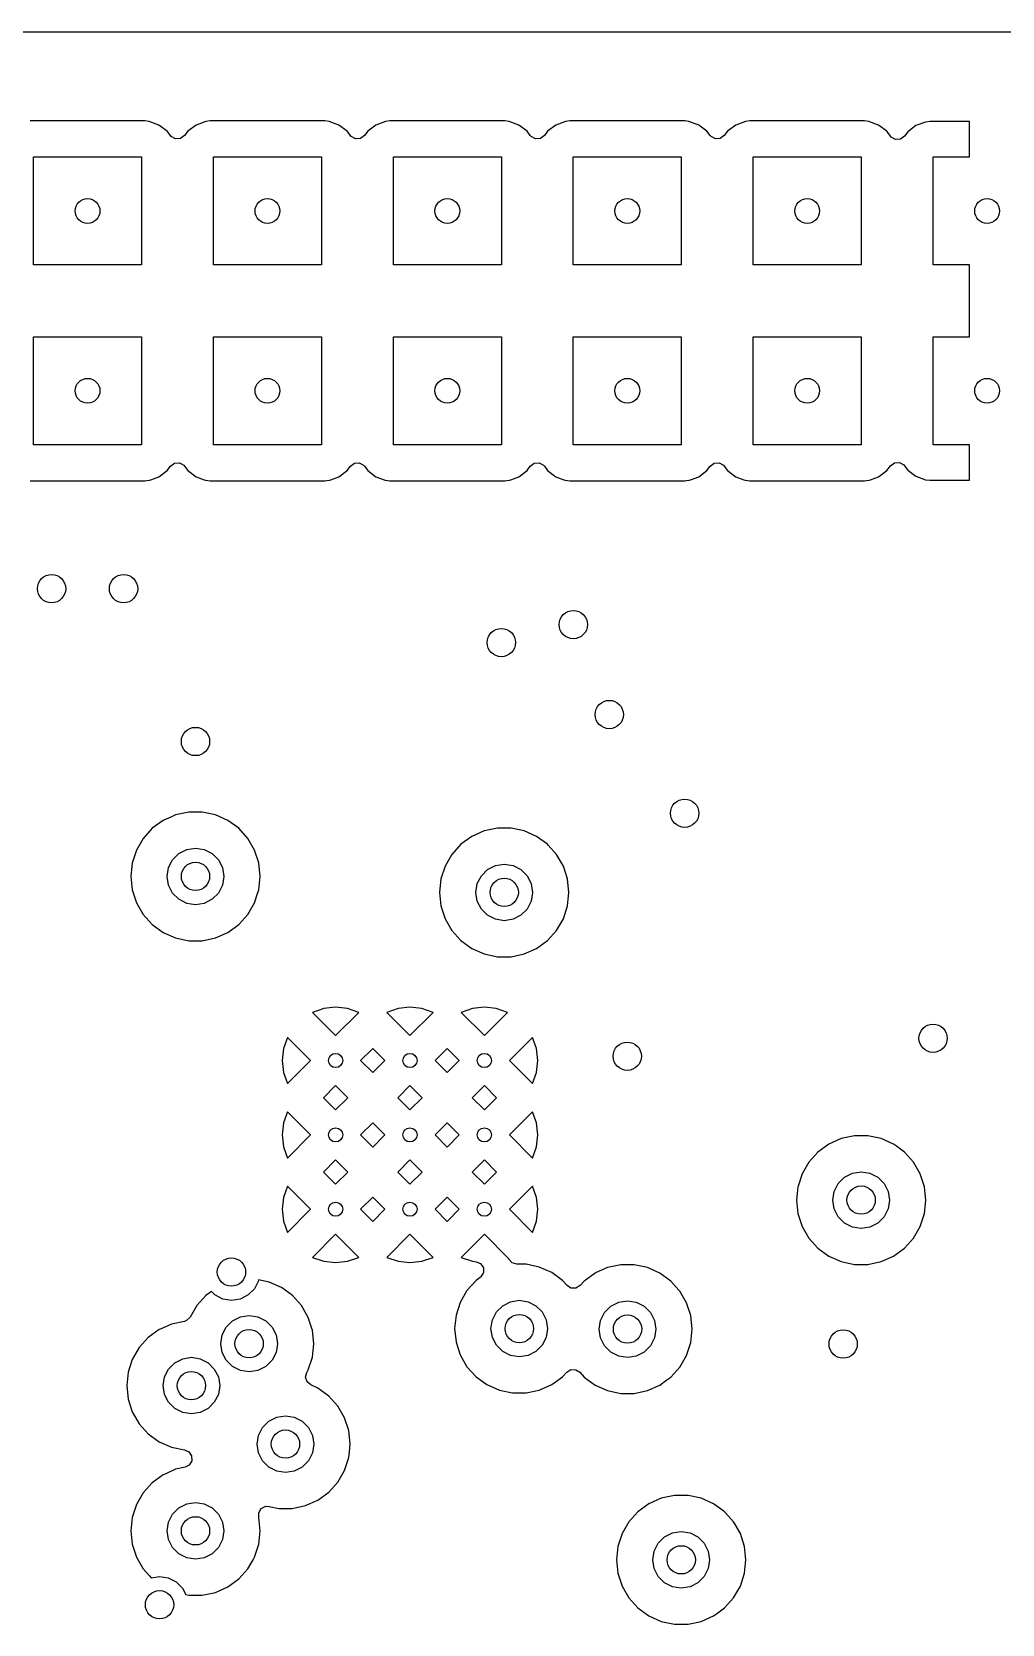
# Model space of a CAD drawing. Extents: x -2.18 to 1.8, y 0.44 to 2.81.
# Drawn here: x -1.171 to -0.632, y 1.929 to 2.815 of the extents above; entities that cross this region are included whole.
import ezdxf

# ---------------------------------------------------------------- set-up
doc = ezdxf.new("R2010")
doc.units = 0
doc.header["$MEASUREMENT"] = 0
doc.layers.add('BLACK', color=7, linetype='CONTINUOUS')

msp = doc.modelspace()

# ---------------------------------------------------------------- linework, layer by layer
at = {"layer": 'BLACK', "linetype": 'CONTINUOUS'}
for p, q in [((-2.1747, 2.81459), (0.99983, 2.81459)), ((-1.10809, 2.76502), (-1.17191, 2.76502)), ((-1.10808, 2.76502), (-1.10809, 2.76502)), ((-1.1057, 2.76476), (-1.10808, 2.76502)), ((-1.10031, 2.76275), (-1.1057, 2.76476)), ((-1.0957, 2.7593), (-1.10031, 2.76275)), ((-1.07969, 2.76275), (-1.0843, 2.7593)), ((-1.0743, 2.76476), (-1.07969, 2.76275)), ((-1.07192, 2.76502), (-1.0743, 2.76476)), ((-1.0743, 2.76476), (-1.0743, 2.76476)), ((-1.07191, 2.76502), (-1.07192, 2.76502)), ((-1.00809, 2.76502), (-1.07191, 2.76502)), ((-1.00808, 2.76502), (-1.00809, 2.76502)), ((-1.0057, 2.76476), (-1.00808, 2.76502)), ((-1.00031, 2.76275), (-1.0057, 2.76476)), ((-0.9957, 2.7593), (-1.00031, 2.76275)), ((-0.97969, 2.76275), (-0.9843, 2.7593)), ((-0.9743, 2.76476), (-0.97969, 2.76275)), ((-0.97192, 2.76502), (-0.9743, 2.76476)), ((-0.9743, 2.76476), (-0.9743, 2.76476)), ((-0.97191, 2.76502), (-0.97192, 2.76502)), ((-0.90809, 2.76502), (-0.97191, 2.76502)), ((-0.90808, 2.76502), (-0.90809, 2.76502)), ((-0.9057, 2.76476), (-0.90808, 2.76502)), ((-0.90031, 2.76275), (-0.9057, 2.76476)), ((-0.8957, 2.7593), (-0.90031, 2.76275)), ((-0.87969, 2.76275), (-0.8843, 2.7593)), ((-0.8743, 2.76476), (-0.87969, 2.76275)), ((-0.87192, 2.76502), (-0.8743, 2.76476)), ((-0.8743, 2.76476), (-0.8743, 2.76476)), ((-0.87191, 2.76502), (-0.87192, 2.76502)), ((-0.80809, 2.76502), (-0.87191, 2.76502)), ((-0.80808, 2.76502), (-0.80809, 2.76502)), ((-0.8057, 2.76476), (-0.80808, 2.76502)), ((-0.80031, 2.76275), (-0.8057, 2.76476)), ((-0.7957, 2.7593), (-0.80031, 2.76275)), ((-0.77969, 2.76275), (-0.7843, 2.7593)), ((-0.7743, 2.76476), (-0.77969, 2.76275)), ((-0.77192, 2.76502), (-0.7743, 2.76476)), ((-0.7743, 2.76476), (-0.7743, 2.76476)), ((-0.77191, 2.76502), (-0.77192, 2.76502)), ((-0.70809, 2.76502), (-0.77191, 2.76502)), ((-0.70808, 2.76502), (-0.70809, 2.76502)), ((-0.7057, 2.76476), (-0.70808, 2.76502)), ((-0.70031, 2.76275), (-0.7057, 2.76476)), ((-0.6957, 2.7593), (-0.70031, 2.76275)), ((-0.67953, 2.76245), (-0.68406, 2.75906)), ((-0.67423, 2.76443), (-0.67953, 2.76245)), ((-0.67953, 2.76245), (-0.67953, 2.76245)), ((-0.67188, 2.76469), (-0.67423, 2.76443)), ((-0.67423, 2.76443), (-0.67423, 2.76443)), ((-0.64984, 2.76469), (-0.67188, 2.76469)), ((-0.64984, 2.745), (-0.64984, 2.76469)), ((-1.09391, 2.75691), (-1.0957, 2.7593)), ((-1.0957, 2.7593), (-1.0957, 2.7593)), ((-1.0957, 2.7593), (-1.0957, 2.7593)), ((-1.09345, 2.75638), (-1.09391, 2.75691)), ((-1.09104, 2.75507), (-1.09345, 2.75638)), ((-1.08829, 2.75526), (-1.09104, 2.75507)), ((-1.08609, 2.75691), (-1.08829, 2.75526)), ((-1.0843, 2.7593), (-1.08609, 2.75691)), ((-0.99391, 2.75691), (-0.9957, 2.7593)), ((-0.9957, 2.7593), (-0.9957, 2.7593)), ((-0.9957, 2.7593), (-0.9957, 2.7593)), ((-0.99345, 2.75638), (-0.99391, 2.75691)), ((-0.99104, 2.75507), (-0.99345, 2.75638)), ((-0.98829, 2.75526), (-0.99104, 2.75507)), ((-0.98609, 2.75691), (-0.98829, 2.75526)), ((-0.9843, 2.7593), (-0.98609, 2.75691)), ((-0.89391, 2.75691), (-0.8957, 2.7593)), ((-0.8957, 2.7593), (-0.8957, 2.7593)), ((-0.8957, 2.7593), (-0.8957, 2.7593)), ((-0.89345, 2.75638), (-0.89391, 2.75691)), ((-0.89104, 2.75507), (-0.89345, 2.75638)), ((-0.88829, 2.75526), (-0.89104, 2.75507)), ((-0.88609, 2.75691), (-0.88829, 2.75526)), ((-0.8843, 2.7593), (-0.88609, 2.75691)), ((-0.79391, 2.75691), (-0.7957, 2.7593)), ((-0.7957, 2.7593), (-0.7957, 2.7593)), ((-0.7957, 2.7593), (-0.7957, 2.7593)), ((-0.79345, 2.75638), (-0.79391, 2.75691)), ((-0.79104, 2.75507), (-0.79345, 2.75638)), ((-0.78829, 2.75526), (-0.79104, 2.75507)), ((-0.78609, 2.75691), (-0.78829, 2.75526)), ((-0.7843, 2.7593), (-0.78609, 2.75691)), ((-0.6937, 2.75663), (-0.6957, 2.7593)), ((-0.69324, 2.7561), (-0.6937, 2.75663)), ((-0.69083, 2.75479), (-0.69324, 2.7561)), ((-0.68809, 2.75498), (-0.69083, 2.75479)), ((-0.68588, 2.75663), (-0.68809, 2.75498)), ((-0.68406, 2.75906), (-0.68588, 2.75663)), ((-1.17, 2.685), (-1.17, 2.745)), ((-1.17, 2.745), (-1.11, 2.745)), ((-1.11, 2.745), (-1.11, 2.685)), ((-1.07, 2.685), (-1.07, 2.745)), ((-1.07, 2.745), (-1.01, 2.745)), ((-1.01, 2.745), (-1.01, 2.685)), ((-0.97, 2.685), (-0.97, 2.745)), ((-0.97, 2.745), (-0.91, 2.745)), ((-0.91, 2.745), (-0.91, 2.685)), ((-0.87, 2.685), (-0.87, 2.745)), ((-0.87, 2.745), (-0.81, 2.745)), ((-0.81, 2.745), (-0.81, 2.685)), ((-0.77, 2.685), (-0.77, 2.745)), ((-0.77, 2.745), (-0.71, 2.745)), ((-0.71, 2.745), (-0.71, 2.685)), ((-0.67, 2.685), (-0.67, 2.745)), ((-0.67, 2.745), (-0.64984, 2.745)), ((-1.11, 2.685), (-1.17, 2.685)), ((-1.01, 2.685), (-1.07, 2.685)), ((-0.91, 2.685), (-0.97, 2.685)), ((-0.81, 2.685), (-0.87, 2.685)), ((-0.71, 2.685), (-0.77, 2.685)), ((-0.64984, 2.685), (-0.67, 2.685)), ((-0.64984, 2.645), (-0.64984, 2.685)), ((-1.17, 2.585), (-1.17, 2.645)), ((-1.17, 2.645), (-1.11, 2.645)), ((-1.11, 2.645), (-1.11, 2.585)), ((-1.07, 2.585), (-1.07, 2.645)), ((-1.07, 2.645), (-1.01, 2.645)), ((-1.01, 2.645), (-1.01, 2.585)), ((-0.97, 2.585), (-0.97, 2.645)), ((-0.97, 2.645), (-0.91, 2.645)), ((-0.91, 2.645), (-0.91, 2.585)), ((-0.87, 2.585), (-0.87, 2.645)), ((-0.87, 2.645), (-0.81, 2.645)), ((-0.81, 2.645), (-0.81, 2.585)), ((-0.77, 2.585), (-0.77, 2.645)), ((-0.77, 2.645), (-0.71, 2.645)), ((-0.71, 2.645), (-0.71, 2.585)), ((-0.67, 2.585), (-0.67, 2.645)), ((-0.67, 2.645), (-0.64984, 2.645)), ((-1.11, 2.585), (-1.17, 2.585)), ((-1.01, 2.585), (-1.07, 2.585)), ((-0.91, 2.585), (-0.97, 2.585)), ((-0.81, 2.585), (-0.87, 2.585)), ((-0.71, 2.585), (-0.77, 2.585)), ((-0.64984, 2.585), (-0.67, 2.585)), ((-0.64984, 2.56531), (-0.64984, 2.585)), ((-1.10031, 2.56725), (-1.0957, 2.5707)), ((-1.0957, 2.5707), (-1.09391, 2.57309)), ((-1.09391, 2.57309), (-1.09171, 2.57474)), ((-1.09171, 2.57474), (-1.08896, 2.57493)), ((-1.08896, 2.57493), (-1.08655, 2.57362)), ((-1.08655, 2.57362), (-1.08609, 2.57309)), ((-1.08609, 2.57309), (-1.0843, 2.5707)), ((-1.0843, 2.5707), (-1.07969, 2.56725)), ((-1.00031, 2.56725), (-0.9957, 2.5707)), ((-0.9957, 2.5707), (-0.99391, 2.57309)), ((-0.99391, 2.57309), (-0.99171, 2.57474)), ((-0.99171, 2.57474), (-0.98896, 2.57493)), ((-0.98896, 2.57493), (-0.98655, 2.57362)), ((-0.98655, 2.57362), (-0.98609, 2.57309)), ((-0.98609, 2.57309), (-0.9843, 2.5707)), ((-0.9843, 2.5707), (-0.97969, 2.56725)), ((-0.90031, 2.56725), (-0.8957, 2.5707)), ((-0.8957, 2.5707), (-0.89391, 2.57309)), ((-0.89391, 2.57309), (-0.89171, 2.57474)), ((-0.89171, 2.57474), (-0.88896, 2.57493)), ((-0.88896, 2.57493), (-0.88655, 2.57362)), ((-0.88655, 2.57362), (-0.88609, 2.57309)), ((-0.88609, 2.57309), (-0.8843, 2.5707)), ((-0.8843, 2.5707), (-0.87969, 2.56725)), ((-0.80031, 2.56725), (-0.7957, 2.5707)), ((-0.7957, 2.5707), (-0.79391, 2.57309)), ((-0.79391, 2.57309), (-0.79171, 2.57474)), ((-0.79171, 2.57474), (-0.78896, 2.57493)), ((-0.78896, 2.57493), (-0.78655, 2.57362)), ((-0.78655, 2.57362), (-0.78609, 2.57309)), ((-0.78609, 2.57309), (-0.7843, 2.5707)), ((-0.7843, 2.5707), (-0.77969, 2.56725)), ((-0.70031, 2.56725), (-0.6957, 2.5707)), ((-0.6957, 2.5707), (-0.6937, 2.57337)), ((-0.6937, 2.57337), (-0.6915, 2.57502)), ((-0.6915, 2.57502), (-0.68875, 2.57521)), ((-0.68875, 2.57521), (-0.68634, 2.5739)), ((-0.68634, 2.5739), (-0.68588, 2.57337)), ((-0.68588, 2.57337), (-0.68406, 2.57094)), ((-0.68406, 2.57094), (-0.67953, 2.56755)), ((-0.67953, 2.56755), (-0.67953, 2.56755)), ((-0.67953, 2.56755), (-0.67423, 2.56557)), ((-1.17191, 2.56498), (-1.10809, 2.56498)), ((-1.10809, 2.56498), (-1.10808, 2.56498)), ((-1.10808, 2.56498), (-1.10702, 2.56509)), ((-1.10702, 2.56509), (-1.1057, 2.56524)), ((-1.1057, 2.56524), (-1.10549, 2.56531)), ((-1.10549, 2.56531), (-1.10481, 2.56557)), ((-1.10481, 2.56557), (-1.10031, 2.56725)), ((-1.07969, 2.56725), (-1.07519, 2.56557)), ((-1.07519, 2.56557), (-1.07451, 2.56531)), ((-1.07451, 2.56531), (-1.0743, 2.56524)), ((-1.0743, 2.56524), (-1.07323, 2.56512)), ((-1.07323, 2.56512), (-1.07192, 2.56498)), ((-1.07192, 2.56498), (-1.07191, 2.56498)), ((-1.07191, 2.56498), (-1.00809, 2.56498)), ((-1.00809, 2.56498), (-1.00808, 2.56498)), ((-1.00808, 2.56498), (-1.00702, 2.56509)), ((-1.00702, 2.56509), (-1.0057, 2.56524)), ((-1.0057, 2.56524), (-1.00549, 2.56531)), ((-1.00549, 2.56531), (-1.00481, 2.56557)), ((-1.00481, 2.56557), (-1.00031, 2.56725)), ((-0.97969, 2.56725), (-0.97519, 2.56557)), ((-0.97519, 2.56557), (-0.97451, 2.56531)), ((-0.97451, 2.56531), (-0.9743, 2.56524)), ((-0.9743, 2.56524), (-0.97323, 2.56512)), ((-0.97323, 2.56512), (-0.97192, 2.56498)), ((-0.97192, 2.56498), (-0.97191, 2.56498)), ((-0.97191, 2.56498), (-0.90809, 2.56498)), ((-0.90809, 2.56498), (-0.90808, 2.56498)), ((-0.90808, 2.56498), (-0.90702, 2.56509)), ((-0.90702, 2.56509), (-0.9057, 2.56524)), ((-0.9057, 2.56524), (-0.90549, 2.56531)), ((-0.90549, 2.56531), (-0.90481, 2.56557)), ((-0.90481, 2.56557), (-0.90031, 2.56725)), ((-0.87969, 2.56725), (-0.87519, 2.56557)), ((-0.87519, 2.56557), (-0.87451, 2.56531)), ((-0.87451, 2.56531), (-0.8743, 2.56524)), ((-0.8743, 2.56524), (-0.87323, 2.56512)), ((-0.87323, 2.56512), (-0.87192, 2.56498)), ((-0.87192, 2.56498), (-0.87191, 2.56498)), ((-0.87191, 2.56498), (-0.80809, 2.56498)), ((-0.80809, 2.56498), (-0.80808, 2.56498)), ((-0.80808, 2.56498), (-0.80702, 2.56509)), ((-0.80702, 2.56509), (-0.8057, 2.56524)), ((-0.8057, 2.56524), (-0.80549, 2.56531)), ((-0.80549, 2.56531), (-0.80481, 2.56557)), ((-0.80481, 2.56557), (-0.80031, 2.56725)), ((-0.77969, 2.56725), (-0.77519, 2.56557)), ((-0.77519, 2.56557), (-0.77451, 2.56531)), ((-0.77451, 2.56531), (-0.7743, 2.56524)), ((-0.7743, 2.56524), (-0.77323, 2.56512)), ((-0.77323, 2.56512), (-0.77192, 2.56498)), ((-0.77192, 2.56498), (-0.77191, 2.56498)), ((-0.77191, 2.56498), (-0.70809, 2.56498)), ((-0.70809, 2.56498), (-0.70808, 2.56498)), ((-0.70808, 2.56498), (-0.70702, 2.56509)), ((-0.70702, 2.56509), (-0.7057, 2.56524)), ((-0.7057, 2.56524), (-0.70549, 2.56531)), ((-0.70549, 2.56531), (-0.70481, 2.56557)), ((-0.70481, 2.56557), (-0.70031, 2.56725)), ((-0.67423, 2.56557), (-0.67423, 2.56557)), ((-0.67423, 2.56557), (-0.67188, 2.56531)), ((-0.67188, 2.56531), (-0.67188, 2.56531)), ((-0.67188, 2.56531), (-0.64984, 2.56531)), ((-1.09798, 2.37615), (-1.10407, 2.37173)), ((-1.09759, 2.37632), (-1.09798, 2.37615)), ((-1.09377, 2.37802), (-1.09759, 2.37632)), ((-1.09111, 2.3792), (-1.09377, 2.37802)), ((-1.08376, 2.38077), (-1.09111, 2.3792)), ((-1.07624, 2.38077), (-1.08376, 2.38077)), ((-1.06889, 2.3792), (-1.07624, 2.38077)), ((-1.06202, 2.37615), (-1.06889, 2.3792)), ((-1.06889, 2.3792), (-1.06889, 2.3792)), ((-1.05593, 2.37173), (-1.06202, 2.37615)), ((-1.1091, 2.36614), (-1.11286, 2.35963)), ((-1.10407, 2.37173), (-1.1091, 2.36614)), ((-1.0509, 2.36614), (-1.05593, 2.37173)), ((-1.04714, 2.35963), (-1.0509, 2.36614)), ((-0.92636, 2.36727), (-0.93244, 2.36285)), ((-0.91949, 2.37033), (-0.92636, 2.36727)), ((-0.91214, 2.37189), (-0.91949, 2.37033)), ((-0.90462, 2.37189), (-0.91214, 2.37189)), ((-0.89727, 2.37033), (-0.90462, 2.37189)), ((-0.8904, 2.36727), (-0.89727, 2.37033)), ((-0.89727, 2.37033), (-0.89727, 2.37033)), ((-0.88431, 2.36285), (-0.8904, 2.36727)), ((-1.11286, 2.35963), (-1.11486, 2.35346)), ((-1.11286, 2.35963), (-1.11286, 2.35963)), ((-1.09274, 2.35426), (-1.08926, 2.35774)), ((-1.08926, 2.35774), (-1.08487, 2.35998)), ((-1.08487, 2.35998), (-1.08, 2.36075)), ((-1.08, 2.36075), (-1.07513, 2.35998)), ((-1.07513, 2.35998), (-1.07074, 2.35774)), ((-1.07074, 2.35774), (-1.06726, 2.35426)), ((-1.04482, 2.35248), (-1.04714, 2.35963)), ((-0.93748, 2.35726), (-0.94123, 2.35075)), ((-0.93244, 2.36285), (-0.93748, 2.35726)), ((-0.88391, 2.3624), (-0.88431, 2.36285)), ((-0.87928, 2.35726), (-0.88391, 2.3624)), ((-0.87552, 2.35075), (-0.87928, 2.35726)), ((-1.11518, 2.35248), (-1.11596, 2.345)), ((-1.11486, 2.35346), (-1.11518, 2.35248)), ((-1.09575, 2.345), (-1.09498, 2.34987)), ((-1.09498, 2.34987), (-1.09274, 2.35426)), ((-1.06726, 2.35426), (-1.06502, 2.34987)), ((-1.06502, 2.34987), (-1.06425, 2.345)), ((-1.04404, 2.345), (-1.04482, 2.35248)), ((-0.94123, 2.35075), (-0.94356, 2.3436)), ((-0.94123, 2.35075), (-0.94123, 2.35075)), ((-0.92112, 2.34538), (-0.91764, 2.34886)), ((-0.91764, 2.34886), (-0.91325, 2.3511)), ((-0.91325, 2.3511), (-0.90838, 2.35187)), ((-0.90838, 2.35187), (-0.90351, 2.3511)), ((-0.90351, 2.3511), (-0.89912, 2.34886)), ((-0.89912, 2.34886), (-0.89564, 2.34538)), ((-0.8732, 2.3436), (-0.87552, 2.35075)), ((-1.11596, 2.345), (-1.11518, 2.33752)), ((-1.11518, 2.33752), (-1.11518, 2.33752)), ((-1.11518, 2.33752), (-1.11286, 2.33037)), ((-1.09498, 2.34013), (-1.09575, 2.345)), ((-1.09274, 2.33574), (-1.09498, 2.34013)), ((-1.06502, 2.34013), (-1.06726, 2.33574)), ((-1.06425, 2.345), (-1.06502, 2.34013)), ((-1.04528, 2.33612), (-1.04482, 2.33752)), ((-1.04482, 2.33752), (-1.04404, 2.345)), ((-0.94356, 2.3436), (-0.94434, 2.33612)), ((-0.94356, 2.3436), (-0.94356, 2.3436)), ((-0.92413, 2.33612), (-0.92336, 2.34099)), ((-0.92336, 2.34099), (-0.92112, 2.34538)), ((-0.89564, 2.34538), (-0.8934, 2.34099)), ((-0.8934, 2.34099), (-0.89263, 2.33612)), ((-0.87241, 2.33612), (-0.8732, 2.3436)), ((-1.11286, 2.33037), (-1.11286, 2.33037)), ((-1.11286, 2.33037), (-1.1091, 2.32386)), ((-1.08926, 2.33226), (-1.09274, 2.33574)), ((-1.08487, 2.33002), (-1.08926, 2.33226)), ((-1.08, 2.32925), (-1.08487, 2.33002)), ((-1.07513, 2.33002), (-1.08, 2.32925)), ((-1.07074, 2.33226), (-1.07513, 2.33002)), ((-1.06726, 2.33574), (-1.07074, 2.33226)), ((-1.0509, 2.32386), (-1.04714, 2.33037)), ((-1.04714, 2.33037), (-1.04528, 2.33612)), ((-0.94434, 2.33612), (-0.94356, 2.32864)), ((-0.94356, 2.32864), (-0.94356, 2.32864)), ((-0.94356, 2.32864), (-0.94123, 2.32149)), ((-0.92336, 2.33126), (-0.92413, 2.33612)), ((-0.92112, 2.32687), (-0.92336, 2.33126)), ((-0.8934, 2.33126), (-0.89564, 2.32687)), ((-0.89263, 2.33612), (-0.8934, 2.33126)), ((-0.87552, 2.32149), (-0.8732, 2.32864)), ((-0.8732, 2.32864), (-0.87262, 2.33419)), ((-0.87262, 2.33419), (-0.87241, 2.33612)), ((-1.1091, 2.32386), (-1.10407, 2.31827)), ((-1.05593, 2.31827), (-1.0509, 2.32386)), ((-0.94123, 2.32149), (-0.94123, 2.32149)), ((-0.94123, 2.32149), (-0.93748, 2.31498)), ((-0.91764, 2.32338), (-0.92112, 2.32687)), ((-0.91325, 2.32114), (-0.91764, 2.32338)), ((-0.90838, 2.32037), (-0.91325, 2.32114)), ((-0.90351, 2.32114), (-0.90838, 2.32037)), ((-0.89912, 2.32338), (-0.90351, 2.32114)), ((-0.89564, 2.32687), (-0.89912, 2.32338)), ((-0.87927, 2.315), (-0.87552, 2.32149)), ((-1.10407, 2.31827), (-1.09798, 2.31385)), ((-1.09798, 2.31385), (-1.09111, 2.3108)), ((-1.09111, 2.3108), (-1.08376, 2.30923)), ((-1.07624, 2.30923), (-1.06889, 2.3108)), ((-1.06889, 2.3108), (-1.06202, 2.31385)), ((-1.06202, 2.31385), (-1.05593, 2.31827)), ((-0.93748, 2.31498), (-0.93244, 2.3094)), ((-0.88431, 2.3094), (-0.87928, 2.31498)), ((-0.87928, 2.31498), (-0.87927, 2.315)), ((-1.08376, 2.30923), (-1.07624, 2.30923)), ((-0.93244, 2.3094), (-0.92636, 2.30498)), ((-0.92636, 2.30498), (-0.91949, 2.30192)), ((-0.89727, 2.30192), (-0.8904, 2.30498)), ((-0.8904, 2.30498), (-0.88431, 2.3094)), ((-0.91949, 2.30192), (-0.91214, 2.30035)), ((-0.91214, 2.30035), (-0.90462, 2.30035)), ((-0.90462, 2.30035), (-0.89727, 2.30192)), ((-1.00874, 2.27159), (-1.01499, 2.2694)), ((-1.01499, 2.2694), (-1.00213, 2.25654)), ((-1.00213, 2.27233), (-1.00874, 2.27159)), ((-0.99551, 2.27159), (-1.00213, 2.27233)), ((-1.00213, 2.27233), (-1.00213, 2.27233)), ((-1.00213, 2.25654), (-0.98926, 2.2694)), ((-0.98926, 2.2694), (-0.99551, 2.27159)), ((-0.9674, 2.27159), (-0.97365, 2.2694)), ((-0.97365, 2.2694), (-0.96079, 2.25654)), ((-0.96079, 2.27233), (-0.9674, 2.27159)), ((-0.95418, 2.27159), (-0.96079, 2.27233)), ((-0.96079, 2.27233), (-0.96079, 2.27233)), ((-0.96079, 2.25654), (-0.94792, 2.2694)), ((-0.94792, 2.2694), (-0.95418, 2.27159)), ((-0.92606, 2.27159), (-0.93231, 2.2694)), ((-0.93231, 2.2694), (-0.91945, 2.25654)), ((-0.91945, 2.27233), (-0.92606, 2.27159)), ((-0.91284, 2.27159), (-0.91945, 2.27233)), ((-0.91945, 2.27233), (-0.91945, 2.27233)), ((-0.91945, 2.25654), (-0.90659, 2.2694)), ((-0.90659, 2.2694), (-0.91284, 2.27159)), ((-1.0311, 2.24923), (-1.03184, 2.24262)), ((-1.02891, 2.25548), (-1.0311, 2.24923)), ((-1.01683, 2.2434), (-1.02891, 2.25548)), ((-1.00213, 2.25654), (-1.00213, 2.25654)), ((-0.98146, 2.24937), (-0.98821, 2.24262)), ((-0.97549, 2.2434), (-0.98146, 2.24937)), ((-0.96079, 2.25654), (-0.96079, 2.25654)), ((-0.94012, 2.24937), (-0.94687, 2.24262)), ((-0.93415, 2.2434), (-0.94012, 2.24937)), ((-0.91945, 2.25654), (-0.91945, 2.25654)), ((-0.89267, 2.25548), (-0.90553, 2.24262)), ((-0.89048, 2.24923), (-0.89267, 2.25548)), ((-0.89267, 2.25548), (-0.89267, 2.25548)), ((-0.88973, 2.24262), (-0.89048, 2.24923)), ((-0.89048, 2.24923), (-0.89048, 2.24923)), ((-1.03184, 2.24262), (-1.0311, 2.23601)), ((-1.03184, 2.24262), (-1.03184, 2.24262)), ((-1.02891, 2.22976), (-1.01605, 2.24262)), ((-1.01605, 2.24262), (-1.01683, 2.2434)), ((-0.98821, 2.24262), (-0.98146, 2.23587)), ((-0.98146, 2.23587), (-0.97471, 2.24262)), ((-0.97471, 2.24262), (-0.97549, 2.2434)), ((-0.94687, 2.24262), (-0.94012, 2.23587)), ((-0.94012, 2.23587), (-0.93337, 2.24262)), ((-0.93337, 2.24262), (-0.93415, 2.2434)), ((-0.90553, 2.24262), (-0.90553, 2.24262)), ((-0.90553, 2.24262), (-0.89267, 2.22976)), ((-0.89048, 2.23601), (-0.88973, 2.24262)), ((-0.88973, 2.24262), (-0.88973, 2.24262)), ((-1.0311, 2.23601), (-1.02891, 2.22976)), ((-0.89267, 2.22976), (-0.89048, 2.23601)), ((-0.89048, 2.23601), (-0.89048, 2.23601)), ((-1.00213, 2.2287), (-1.00888, 2.22195)), ((-0.99538, 2.22195), (-1.00213, 2.2287)), ((-0.96079, 2.2287), (-0.96754, 2.22195)), ((-0.95404, 2.22195), (-0.96079, 2.2287)), ((-0.91945, 2.2287), (-0.9262, 2.22195)), ((-0.9127, 2.22195), (-0.91945, 2.2287)), ((-0.89267, 2.22976), (-0.89267, 2.22976)), ((-1.02891, 2.21414), (-1.0311, 2.20789)), ((-1.01683, 2.20206), (-1.02891, 2.21414)), ((-1.00888, 2.22195), (-1.00213, 2.2152)), ((-1.00213, 2.2152), (-0.99538, 2.22195)), ((-0.96754, 2.22195), (-0.96079, 2.2152)), ((-0.96079, 2.2152), (-0.95404, 2.22195)), ((-0.9262, 2.22195), (-0.91945, 2.2152)), ((-0.91945, 2.2152), (-0.9127, 2.22195)), ((-0.89267, 2.21414), (-0.90553, 2.20128)), ((-0.89048, 2.20789), (-0.89267, 2.21414)), ((-0.89267, 2.21414), (-0.89267, 2.21414)), ((-1.0311, 2.20789), (-1.03184, 2.20128)), ((-0.98146, 2.20803), (-0.98821, 2.20128)), ((-0.97549, 2.20206), (-0.98146, 2.20803)), ((-0.94012, 2.20803), (-0.94687, 2.20128)), ((-0.93415, 2.20206), (-0.94012, 2.20803)), ((-0.88973, 2.20128), (-0.89048, 2.20789)), ((-0.89048, 2.20789), (-0.89048, 2.20789)), ((-1.03184, 2.20128), (-1.03184, 2.20128)), ((-1.03184, 2.20128), (-1.0311, 2.19467)), ((-1.02891, 2.18842), (-1.01605, 2.20128)), ((-1.01605, 2.20128), (-1.01683, 2.20206)), ((-0.98821, 2.20128), (-0.98146, 2.19453)), ((-0.98146, 2.19453), (-0.97471, 2.20128)), ((-0.97471, 2.20128), (-0.97549, 2.20206)), ((-0.94687, 2.20128), (-0.94012, 2.19453)), ((-0.94012, 2.19453), (-0.93337, 2.20128)), ((-0.93337, 2.20128), (-0.93415, 2.20206)), ((-0.90553, 2.20128), (-0.90553, 2.20128)), ((-0.90553, 2.20128), (-0.89267, 2.18842)), ((-0.89048, 2.19467), (-0.88973, 2.20128)), ((-0.88973, 2.20128), (-0.88973, 2.20128)), ((-0.72798, 2.19615), (-0.73407, 2.19173)), ((-0.72111, 2.1992), (-0.72798, 2.19615)), ((-0.71376, 2.20077), (-0.72111, 2.1992)), ((-0.70624, 2.20077), (-0.71376, 2.20077)), ((-0.69889, 2.1992), (-0.70624, 2.20077)), ((-0.69202, 2.19615), (-0.69889, 2.1992)), ((-0.69889, 2.1992), (-0.69889, 2.1992)), ((-0.69044, 2.195), (-0.69202, 2.19615)), ((-1.0311, 2.19467), (-1.02891, 2.18842)), ((-1.00213, 2.18736), (-1.00888, 2.18061)), ((-0.99538, 2.18061), (-1.00213, 2.18736)), ((-0.96079, 2.18736), (-0.96754, 2.18061)), ((-0.95404, 2.18061), (-0.96079, 2.18736)), ((-0.91945, 2.18736), (-0.9262, 2.18061)), ((-0.9127, 2.18061), (-0.91945, 2.18736)), ((-0.89267, 2.18842), (-0.89048, 2.19467)), ((-0.89267, 2.18842), (-0.89267, 2.18842)), ((-0.89048, 2.19467), (-0.89048, 2.19467)), ((-0.73407, 2.19173), (-0.7391, 2.18614)), ((-0.68593, 2.19173), (-0.69044, 2.195)), ((-0.6809, 2.18614), (-0.68593, 2.19173)), ((-1.00888, 2.18061), (-1.00213, 2.17386)), ((-1.00213, 2.17386), (-0.99538, 2.18061)), ((-0.96754, 2.18061), (-0.96079, 2.17386)), ((-0.96079, 2.17386), (-0.95404, 2.18061)), ((-0.9262, 2.18061), (-0.91945, 2.17386)), ((-0.91945, 2.17386), (-0.9127, 2.18061)), ((-0.74286, 2.17963), (-0.7451, 2.17272)), ((-0.7391, 2.18614), (-0.74286, 2.17963)), ((-0.74286, 2.17963), (-0.74286, 2.17963)), ((-0.71926, 2.17774), (-0.71487, 2.17998)), ((-0.71487, 2.17998), (-0.71, 2.18075)), ((-0.71, 2.18075), (-0.70513, 2.17998)), ((-0.70513, 2.17998), (-0.70074, 2.17774)), ((-0.67714, 2.17963), (-0.6809, 2.18614)), ((-0.67482, 2.17248), (-0.67714, 2.17963)), ((-1.02891, 2.1728), (-1.0311, 2.16655)), ((-1.01683, 2.16072), (-1.02891, 2.1728)), ((-0.89267, 2.1728), (-0.90553, 2.15994)), ((-0.89048, 2.16655), (-0.89267, 2.1728)), ((-0.89267, 2.1728), (-0.89267, 2.1728)), ((-0.74518, 2.17248), (-0.74596, 2.165)), ((-0.7451, 2.17272), (-0.74518, 2.17248)), ((-0.72575, 2.165), (-0.72498, 2.16987)), ((-0.72498, 2.16987), (-0.72274, 2.17426)), ((-0.72274, 2.17426), (-0.71926, 2.17774)), ((-0.70074, 2.17774), (-0.69726, 2.17426)), ((-0.69726, 2.17426), (-0.69502, 2.16987)), ((-0.69502, 2.16987), (-0.69425, 2.165)), ((-0.67404, 2.165), (-0.67482, 2.17248)), ((-1.0311, 2.16655), (-1.03184, 2.15994)), ((-1.01605, 2.15994), (-1.01683, 2.16072)), ((-0.98146, 2.16669), (-0.98821, 2.15994)), ((-0.97549, 2.16072), (-0.98146, 2.16669)), ((-0.97471, 2.15994), (-0.97549, 2.16072)), ((-0.94012, 2.16669), (-0.94687, 2.15994)), ((-0.93415, 2.16072), (-0.94012, 2.16669)), ((-0.93337, 2.15994), (-0.93415, 2.16072)), ((-0.89048, 2.16655), (-0.89048, 2.16655)), ((-0.8903, 2.165), (-0.89048, 2.16655)), ((-0.88973, 2.15994), (-0.8903, 2.165)), ((-0.74596, 2.165), (-0.74518, 2.15752)), ((-0.72498, 2.16013), (-0.72575, 2.165)), ((-0.69425, 2.165), (-0.69502, 2.16013)), ((-0.67482, 2.15752), (-0.67404, 2.165)), ((-1.03184, 2.15994), (-1.0311, 2.15333)), ((-1.03184, 2.15994), (-1.03184, 2.15994)), ((-1.0311, 2.15333), (-1.02891, 2.14708)), ((-1.02891, 2.14708), (-1.01605, 2.15994)), ((-0.98821, 2.15994), (-0.98146, 2.15319)), ((-0.98146, 2.15319), (-0.97471, 2.15994)), ((-0.94687, 2.15994), (-0.94012, 2.15319)), ((-0.94012, 2.15319), (-0.93337, 2.15994)), ((-0.90553, 2.15994), (-0.90553, 2.15994)), ((-0.90553, 2.15994), (-0.89267, 2.14708)), ((-0.89267, 2.14708), (-0.89048, 2.15333)), ((-0.89048, 2.15333), (-0.88973, 2.15994)), ((-0.89048, 2.15333), (-0.89048, 2.15333)), ((-0.88973, 2.15994), (-0.88973, 2.15994)), ((-0.74518, 2.15752), (-0.74518, 2.15752)), ((-0.74518, 2.15752), (-0.74286, 2.15037)), ((-0.72274, 2.15574), (-0.72498, 2.16013)), ((-0.71926, 2.15226), (-0.72274, 2.15574)), ((-0.71487, 2.15002), (-0.71926, 2.15226)), ((-0.70074, 2.15226), (-0.70513, 2.15002)), ((-0.69726, 2.15574), (-0.70074, 2.15226)), ((-0.69502, 2.16013), (-0.69726, 2.15574)), ((-0.67714, 2.15037), (-0.67482, 2.15752)), ((-1.00213, 2.14602), (-1.01499, 2.13316)), ((-0.98926, 2.13316), (-1.00213, 2.14602)), ((-1.00213, 2.14602), (-1.00213, 2.14602)), ((-0.96079, 2.14602), (-0.97365, 2.13316)), ((-0.94792, 2.13316), (-0.96079, 2.14602)), ((-0.96079, 2.14602), (-0.96079, 2.14602)), ((-0.91945, 2.14602), (-0.93231, 2.13316)), ((-0.90582, 2.13239), (-0.91945, 2.14602)), ((-0.91945, 2.14602), (-0.91945, 2.14602)), ((-0.89267, 2.14708), (-0.89267, 2.14708)), ((-0.74286, 2.15037), (-0.74286, 2.15037)), ((-0.74286, 2.15037), (-0.7391, 2.14386)), ((-0.7391, 2.14386), (-0.73718, 2.14173)), ((-0.71, 2.14925), (-0.71487, 2.15002)), ((-0.70513, 2.15002), (-0.71, 2.14925)), ((-0.68593, 2.13827), (-0.6809, 2.14386)), ((-0.6809, 2.14386), (-0.67714, 2.15037)), ((-0.73718, 2.14173), (-0.73424, 2.13846)), ((-0.73424, 2.13846), (-0.73407, 2.13827)), ((-0.73407, 2.13827), (-0.72798, 2.13385)), ((-0.72798, 2.13385), (-0.72111, 2.1308)), ((-0.69889, 2.1308), (-0.69202, 2.13385)), ((-0.69202, 2.13385), (-0.68593, 2.13827)), ((-1.01499, 2.13316), (-1.00874, 2.13097)), ((-1.00874, 2.13097), (-1.00874, 2.13097)), ((-1.00874, 2.13097), (-1.00213, 2.13023)), ((-1.00213, 2.13023), (-0.99551, 2.13097)), ((-1.00213, 2.13023), (-1.00213, 2.13023)), ((-0.99551, 2.13097), (-0.98926, 2.13316)), ((-0.99551, 2.13097), (-0.99551, 2.13097)), ((-0.98926, 2.13316), (-0.98926, 2.13316)), ((-0.97365, 2.13316), (-0.9674, 2.13097)), ((-0.9674, 2.13097), (-0.9674, 2.13097)), ((-0.9674, 2.13097), (-0.96079, 2.13023)), ((-0.96079, 2.13023), (-0.95418, 2.13097)), ((-0.96079, 2.13023), (-0.96079, 2.13023)), ((-0.95418, 2.13097), (-0.94792, 2.13316)), ((-0.95418, 2.13097), (-0.95418, 2.13097)), ((-0.94792, 2.13316), (-0.94792, 2.13316)), ((-0.93231, 2.13316), (-0.92606, 2.13097)), ((-0.92606, 2.13097), (-0.92606, 2.13097)), ((-0.92606, 2.13097), (-0.92408, 2.13075)), ((-0.92408, 2.13075), (-0.92154, 2.12968)), ((-0.92154, 2.12968), (-0.91999, 2.12742)), ((-0.91999, 2.12742), (-0.9199, 2.12467)), ((-0.90578, 2.13216), (-0.90582, 2.13239)), ((-0.90398, 2.13009), (-0.90578, 2.13216)), ((-0.90134, 2.12931), (-0.90398, 2.13009)), ((-0.89624, 2.12931), (-0.90134, 2.12931)), ((-0.88889, 2.12775), (-0.89624, 2.12931)), ((-0.88202, 2.12469), (-0.88889, 2.12775)), ((-0.88889, 2.12775), (-0.88889, 2.12775)), ((-0.85099, 2.12749), (-0.85728, 2.12469)), ((-0.84363, 2.12906), (-0.85099, 2.12749)), ((-0.85099, 2.12749), (-0.85099, 2.12749)), ((-0.83611, 2.12906), (-0.84363, 2.12906)), ((-0.82876, 2.12749), (-0.83611, 2.12906)), ((-0.82189, 2.12443), (-0.82876, 2.12749)), ((-0.82876, 2.12749), (-0.82876, 2.12749)), ((-0.72111, 2.1308), (-0.71376, 2.12923)), ((-0.71376, 2.12923), (-0.70624, 2.12923)), ((-0.70624, 2.12923), (-0.69889, 2.1308)), ((-1.04502, 2.12013), (-1.04726, 2.11574)), ((-1.04494, 2.12064), (-1.04502, 2.12013)), ((-1.03907, 2.11939), (-1.04494, 2.12064)), ((-1.0322, 2.11633), (-1.03907, 2.11939)), ((-1.03907, 2.11939), (-1.03907, 2.11939)), ((-1.02612, 2.11191), (-1.0322, 2.11633)), ((-0.92407, 2.12027), (-0.9291, 2.11468)), ((-0.92406, 2.12027), (-0.92407, 2.12027)), ((-0.92176, 2.12195), (-0.92406, 2.12027)), ((-0.92132, 2.12231), (-0.92176, 2.12195)), ((-0.9199, 2.12467), (-0.92132, 2.12231)), ((-0.87593, 2.12027), (-0.88202, 2.12469)), ((-0.87345, 2.11751), (-0.87593, 2.12027)), ((-0.87129, 2.11612), (-0.87345, 2.11751)), ((-0.86854, 2.11607), (-0.87129, 2.11612)), ((-0.86619, 2.11751), (-0.86854, 2.11607)), ((-0.86394, 2.12002), (-0.86619, 2.11751)), ((-0.85785, 2.12443), (-0.86394, 2.12002)), ((-0.85728, 2.12469), (-0.85785, 2.12443)), ((-0.81581, 2.12002), (-0.82189, 2.12443)), ((-0.81129, 2.115), (-0.81581, 2.12002)), ((-1.07425, 2.11191), (-1.07928, 2.10632)), ((-1.07115, 2.11416), (-1.07425, 2.11191)), ((-1.06926, 2.11226), (-1.07115, 2.11416)), ((-1.06487, 2.11002), (-1.06926, 2.11226)), ((-1.06, 2.10925), (-1.06487, 2.11002)), ((-1.05513, 2.11002), (-1.06, 2.10925)), ((-1.05074, 2.11226), (-1.05513, 2.11002)), ((-1.04726, 2.11574), (-1.05074, 2.11226)), ((-1.02109, 2.10632), (-1.02612, 2.11191)), ((-0.93286, 2.10817), (-0.93518, 2.10102)), ((-0.9291, 2.11468), (-0.93286, 2.10817)), ((-0.93286, 2.10817), (-0.93286, 2.10817)), ((-0.90926, 2.10628), (-0.90487, 2.10852)), ((-0.90487, 2.10852), (-0.9, 2.10929)), ((-0.9, 2.10929), (-0.89513, 2.10852)), ((-0.89513, 2.10852), (-0.89074, 2.10628)), ((-0.84913, 2.10603), (-0.84474, 2.10827)), ((-0.84474, 2.10827), (-0.83987, 2.10904)), ((-0.83987, 2.10904), (-0.83501, 2.10827)), ((-0.83501, 2.10827), (-0.83062, 2.10603)), ((-0.81078, 2.11443), (-0.81129, 2.115)), ((-0.80702, 2.10792), (-0.81078, 2.11443)), ((-0.80469, 2.10077), (-0.80702, 2.10792)), ((-1.08298, 2.09991), (-1.08498, 2.09801)), ((-1.07928, 2.10632), (-1.08298, 2.09991)), ((-1.05944, 2.09792), (-1.05505, 2.10016)), ((-1.05505, 2.10016), (-1.05018, 2.10093)), ((-1.05018, 2.10093), (-1.04532, 2.10016)), ((-1.04532, 2.10016), (-1.04093, 2.09792)), ((-1.01733, 2.09981), (-1.02109, 2.10632)), ((-1.01529, 2.09354), (-1.01733, 2.09981)), ((-0.93518, 2.10102), (-0.93596, 2.09354)), ((-0.93518, 2.10102), (-0.93518, 2.10102)), ((-0.91575, 2.09354), (-0.91498, 2.09841)), ((-0.91498, 2.09841), (-0.91274, 2.1028)), ((-0.91274, 2.1028), (-0.90926, 2.10628)), ((-0.89074, 2.10628), (-0.88726, 2.1028)), ((-0.88726, 2.1028), (-0.88502, 2.09841)), ((-0.88502, 2.09841), (-0.88425, 2.09354)), ((-0.85485, 2.09815), (-0.85261, 2.10254)), ((-0.85261, 2.10254), (-0.84913, 2.10603)), ((-0.83062, 2.10603), (-0.82713, 2.10254)), ((-0.82713, 2.10254), (-0.82489, 2.09815)), ((-0.80391, 2.09329), (-0.80469, 2.10077)), ((-1.10025, 2.09299), (-1.10633, 2.08857)), ((-1.09909, 2.0935), (-1.10025, 2.09299)), ((-1.09338, 2.09604), (-1.09909, 2.0935)), ((-1.0862, 2.09757), (-1.09338, 2.09604)), ((-1.09338, 2.09604), (-1.09338, 2.09604)), ((-1.08498, 2.09801), (-1.0862, 2.09757)), ((-1.06593, 2.08518), (-1.06516, 2.09005)), ((-1.06516, 2.09005), (-1.06292, 2.09444)), ((-1.06292, 2.09444), (-1.05944, 2.09792)), ((-1.04093, 2.09792), (-1.03744, 2.09444)), ((-1.03744, 2.09444), (-1.03521, 2.09005)), ((-1.03521, 2.09005), (-1.03444, 2.08518)), ((-1.015, 2.09266), (-1.01529, 2.09354)), ((-1.01422, 2.08518), (-1.015, 2.09266)), ((-0.93596, 2.09354), (-0.93518, 2.08607)), ((-0.91498, 2.08868), (-0.91575, 2.09354)), ((-0.88425, 2.09354), (-0.88502, 2.08868)), ((-0.85562, 2.09329), (-0.85485, 2.09815)), ((-0.85485, 2.08842), (-0.85562, 2.09329)), ((-0.82489, 2.09815), (-0.82412, 2.09329)), ((-0.82412, 2.09329), (-0.82489, 2.08842)), ((-0.80469, 2.08581), (-0.80391, 2.09329)), ((-1.11136, 2.08298), (-1.11512, 2.07647)), ((-1.10633, 2.08857), (-1.11136, 2.08298)), ((-1.06516, 2.08032), (-1.06593, 2.08518)), ((-1.03444, 2.08518), (-1.03521, 2.08032)), ((-1.015, 2.07771), (-1.01422, 2.08518)), ((-0.93518, 2.08607), (-0.93518, 2.08607)), ((-0.93518, 2.08607), (-0.93286, 2.07892)), ((-0.91274, 2.08429), (-0.91498, 2.08868)), ((-0.90926, 2.0808), (-0.91274, 2.08429)), ((-0.90487, 2.07857), (-0.90926, 2.0808)), ((-0.89074, 2.0808), (-0.89513, 2.07857)), ((-0.88726, 2.08429), (-0.89074, 2.0808)), ((-0.88502, 2.08868), (-0.88726, 2.08429)), ((-0.85261, 2.08403), (-0.85485, 2.08842)), ((-0.84913, 2.08055), (-0.85261, 2.08403)), ((-0.82713, 2.08403), (-0.83062, 2.08055)), ((-0.82489, 2.08842), (-0.82713, 2.08403)), ((-0.80702, 2.07866), (-0.80469, 2.08581)), ((-1.11512, 2.07647), (-1.11744, 2.06932)), ((-1.11512, 2.07647), (-1.11512, 2.07647)), ((-1.09501, 2.0711), (-1.09152, 2.07458)), ((-1.09152, 2.07458), (-1.08713, 2.07682)), ((-1.08713, 2.07682), (-1.08227, 2.07759)), ((-1.08227, 2.07759), (-1.0774, 2.07682)), ((-1.0774, 2.07682), (-1.07301, 2.07458)), ((-1.07301, 2.07458), (-1.06953, 2.0711)), ((-1.06292, 2.07593), (-1.06516, 2.08032)), ((-1.05944, 2.07244), (-1.06292, 2.07593)), ((-1.05505, 2.07021), (-1.05944, 2.07244)), ((-1.04093, 2.07244), (-1.04532, 2.07021)), ((-1.03744, 2.07593), (-1.04093, 2.07244)), ((-1.03521, 2.08032), (-1.03744, 2.07593)), ((-1.01733, 2.07056), (-1.015, 2.07771)), ((-0.93286, 2.07892), (-0.93286, 2.07892)), ((-0.93286, 2.07892), (-0.9291, 2.0724)), ((-0.9291, 2.0724), (-0.92407, 2.06682)), ((-0.9, 2.0778), (-0.90487, 2.07857)), ((-0.89513, 2.07857), (-0.9, 2.0778)), ((-0.84474, 2.07831), (-0.84913, 2.08055)), ((-0.83987, 2.07754), (-0.84474, 2.07831)), ((-0.83501, 2.07831), (-0.83987, 2.07754)), ((-0.83062, 2.08055), (-0.83501, 2.07831)), ((-0.81581, 2.06656), (-0.81078, 2.07215)), ((-0.81078, 2.07215), (-0.80702, 2.07866)), ((-1.11745, 2.06932), (-1.11823, 2.06184)), ((-1.11744, 2.06932), (-1.11745, 2.06932)), ((-1.09801, 2.06184), (-1.09724, 2.06671)), ((-1.09724, 2.06671), (-1.09501, 2.0711)), ((-1.06953, 2.0711), (-1.06729, 2.06671)), ((-1.06729, 2.06671), (-1.06652, 2.06184)), ((-1.05018, 2.06944), (-1.05505, 2.07021)), ((-1.04532, 2.07021), (-1.05018, 2.06944)), ((-1.0188, 2.06665), (-1.01814, 2.06914)), ((-1.018, 2.06402), (-1.0188, 2.06665)), ((-1.01814, 2.06914), (-1.01733, 2.07056)), ((-1.0159, 2.06224), (-1.018, 2.06402)), ((-0.92407, 2.06682), (-0.91798, 2.0624)), ((-0.88202, 2.0624), (-0.87593, 2.06682)), ((-0.87593, 2.06682), (-0.87368, 2.06932)), ((-0.87368, 2.06932), (-0.87134, 2.07077)), ((-0.87134, 2.07077), (-0.86859, 2.07071)), ((-0.86859, 2.07071), (-0.86642, 2.06932)), ((-0.86642, 2.06932), (-0.86394, 2.06656)), ((-0.86394, 2.06656), (-0.85785, 2.06214)), ((-0.82189, 2.06214), (-0.81796, 2.065)), ((-0.81796, 2.065), (-0.81581, 2.06656)), ((-1.11823, 2.06184), (-1.11745, 2.05436)), ((-1.11745, 2.05436), (-1.11745, 2.05436)), ((-1.11745, 2.05436), (-1.11512, 2.04721)), ((-1.09724, 2.05697), (-1.09801, 2.06184)), ((-1.09501, 2.05258), (-1.09724, 2.05697)), ((-1.06729, 2.05697), (-1.06953, 2.05258)), ((-1.06652, 2.06184), (-1.06729, 2.05697)), ((-1.012, 2.0605), (-1.0159, 2.06224)), ((-1.00591, 2.05608), (-1.012, 2.0605)), ((-1.012, 2.0605), (-1.012, 2.0605)), ((-1.00088, 2.05049), (-1.00591, 2.05608)), ((-0.91798, 2.0624), (-0.91111, 2.05934)), ((-0.91111, 2.05934), (-0.90376, 2.05778)), ((-0.90376, 2.05778), (-0.89624, 2.05778)), ((-0.89624, 2.05778), (-0.88889, 2.05934)), ((-0.88889, 2.05934), (-0.88202, 2.0624)), ((-0.85785, 2.06214), (-0.85099, 2.05908)), ((-0.85099, 2.05908), (-0.84363, 2.05752)), ((-0.84363, 2.05752), (-0.83611, 2.05752)), ((-0.83611, 2.05752), (-0.82876, 2.05908)), ((-0.82876, 2.05908), (-0.82189, 2.06214)), ((-1.11512, 2.04721), (-1.11512, 2.04721)), ((-1.11512, 2.04721), (-1.11136, 2.0407)), ((-1.09152, 2.0491), (-1.09501, 2.05258)), ((-1.08713, 2.04686), (-1.09152, 2.0491)), ((-1.08227, 2.04609), (-1.08713, 2.04686)), ((-1.0774, 2.04686), (-1.08227, 2.04609)), ((-1.07301, 2.0491), (-1.0774, 2.04686)), ((-1.06953, 2.05258), (-1.07301, 2.0491)), ((-0.99712, 2.04398), (-1.00088, 2.05049)), ((-1.11136, 2.0407), (-1.10633, 2.03511)), ((-1.04496, 2.03422), (-1.04272, 2.03861)), ((-1.04272, 2.03861), (-1.03924, 2.0421)), ((-1.03924, 2.0421), (-1.03485, 2.04433)), ((-1.03485, 2.04433), (-1.02998, 2.0451)), ((-1.02998, 2.0451), (-1.02511, 2.04433)), ((-1.02511, 2.04433), (-1.02072, 2.0421)), ((-1.02072, 2.0421), (-1.01724, 2.03861)), ((-1.01724, 2.03861), (-1.015, 2.03422)), ((-0.9948, 2.03683), (-0.99712, 2.04398)), ((-0.99401, 2.02935), (-0.9948, 2.03683)), ((-1.10633, 2.03511), (-1.10025, 2.03069)), ((-1.10025, 2.03069), (-1.09338, 2.02764)), ((-1.09338, 2.02764), (-1.08603, 2.02607)), ((-1.04573, 2.02935), (-1.04496, 2.03422)), ((-1.04496, 2.02449), (-1.04573, 2.02935)), ((-1.015, 2.03422), (-1.01423, 2.02935)), ((-1.01423, 2.02935), (-1.015, 2.02449)), ((-0.99447, 2.025), (-0.99401, 2.02935)), ((-1.08603, 2.02607), (-1.08578, 2.02602)), ((-1.08578, 2.02602), (-1.0858, 2.02591)), ((-1.0858, 2.02591), (-1.08372, 2.02505)), ((-1.08372, 2.02505), (-1.08214, 2.0228)), ((-1.08203, 2.02005), (-1.08343, 2.01768)), ((-1.08214, 2.0228), (-1.08203, 2.02005)), ((-1.04272, 2.0201), (-1.04496, 2.02449)), ((-1.03924, 2.01661), (-1.04272, 2.0201)), ((-1.01724, 2.0201), (-1.02072, 2.01661)), ((-1.015, 2.02449), (-1.01724, 2.0201)), ((-0.99712, 2.01473), (-0.9948, 2.02188)), ((-0.9948, 2.02188), (-0.99447, 2.025)), ((-1.09798, 2.01227), (-1.10407, 2.00785)), ((-1.09656, 2.0129), (-1.09798, 2.01227)), ((-1.09111, 2.01533), (-1.09656, 2.0129)), ((-1.08575, 2.01647), (-1.09111, 2.01533)), ((-1.09111, 2.01533), (-1.09111, 2.01533)), ((-1.08343, 2.01768), (-1.08575, 2.01647)), ((-1.03485, 2.01438), (-1.03924, 2.01661)), ((-1.02998, 2.01361), (-1.03485, 2.01438)), ((-1.02511, 2.01438), (-1.02998, 2.01361)), ((-1.02072, 2.01661), (-1.02511, 2.01438)), ((-1.00088, 2.00822), (-0.99712, 2.01473)), ((-1.1091, 2.00226), (-1.11286, 1.99575)), ((-1.10407, 2.00785), (-1.1091, 2.00226)), ((-1.012, 1.99821), (-1.00591, 2.00263)), ((-1.00591, 2.00263), (-1.00088, 2.00822)), ((-1.11286, 1.99575), (-1.11503, 1.98906)), ((-1.11286, 1.99575), (-1.11286, 1.99575)), ((-1.09274, 1.99038), (-1.08926, 1.99386)), ((-1.08926, 1.99386), (-1.08487, 1.9961)), ((-1.08487, 1.9961), (-1.08, 1.99687)), ((-1.08, 1.99687), (-1.07513, 1.9961)), ((-1.07513, 1.9961), (-1.07074, 1.99386)), ((-1.07074, 1.99386), (-1.06726, 1.99038)), ((-1.04485, 1.99119), (-1.04343, 1.99355)), ((-1.04343, 1.99355), (-1.04096, 1.99476)), ((-1.04096, 1.99476), (-1.03911, 1.99473)), ((-1.03911, 1.99473), (-1.03374, 1.99359)), ((-1.03374, 1.99359), (-1.02622, 1.99359)), ((-1.02622, 1.99359), (-1.01887, 1.99515)), ((-1.01887, 1.99515), (-1.012, 1.99821)), ((-0.82798, 1.99615), (-0.83407, 1.99173)), ((-0.82111, 1.9992), (-0.82798, 1.99615)), ((-0.81376, 2.00077), (-0.82111, 1.9992)), ((-0.80624, 2.00077), (-0.81376, 2.00077)), ((-0.79889, 1.9992), (-0.80624, 2.00077)), ((-0.79202, 1.99615), (-0.79889, 1.9992)), ((-0.79889, 1.9992), (-0.79889, 1.9992)), ((-0.78697, 1.99248), (-0.79202, 1.99615)), ((-0.78593, 1.99173), (-0.78697, 1.99248)), ((-1.11518, 1.9886), (-1.11596, 1.98112)), ((-1.11503, 1.98906), (-1.11518, 1.9886)), ((-1.09575, 1.98112), (-1.09498, 1.98599)), ((-1.09498, 1.98599), (-1.09274, 1.99038)), ((-1.06726, 1.99038), (-1.06502, 1.98599)), ((-1.06502, 1.98599), (-1.06425, 1.98112)), ((-1.04487, 1.98885), (-1.04478, 1.98887)), ((-1.04482, 1.9886), (-1.04487, 1.98885)), ((-1.04478, 1.98887), (-1.04485, 1.99119)), ((-1.04404, 1.98112), (-1.04482, 1.9886)), ((-1.04482, 1.9886), (-1.04482, 1.9886)), ((-0.8391, 1.98614), (-0.84286, 1.97963)), ((-0.83407, 1.99173), (-0.8391, 1.98614)), ((-0.78545, 1.99119), (-0.78593, 1.99173)), ((-0.7809, 1.98614), (-0.78545, 1.99119)), ((-0.78025, 1.985), (-0.7809, 1.98614)), ((-0.77714, 1.97963), (-0.78025, 1.985)), ((-1.11596, 1.98112), (-1.11518, 1.97364)), ((-1.09498, 1.97626), (-1.09575, 1.98112)), ((-1.09274, 1.97187), (-1.09498, 1.97626)), ((-1.06502, 1.97626), (-1.06726, 1.97187)), ((-1.06425, 1.98112), (-1.06502, 1.97626)), ((-1.04482, 1.97364), (-1.04404, 1.98112)), ((-0.84286, 1.97963), (-0.84504, 1.9729)), ((-0.84286, 1.97963), (-0.84286, 1.97963)), ((-0.82274, 1.97426), (-0.81926, 1.97774)), ((-0.81926, 1.97774), (-0.81487, 1.97998)), ((-0.81487, 1.97998), (-0.81, 1.98075)), ((-0.81, 1.98075), (-0.80513, 1.97998)), ((-0.80513, 1.97998), (-0.80074, 1.97774)), ((-0.80074, 1.97774), (-0.79726, 1.97426)), ((-0.77482, 1.97248), (-0.77714, 1.97963)), ((-1.11518, 1.97364), (-1.11518, 1.97364)), ((-1.11518, 1.97364), (-1.11286, 1.96649)), ((-1.11286, 1.96649), (-1.11286, 1.96649)), ((-1.11286, 1.96649), (-1.1091, 1.95998)), ((-1.08926, 1.96838), (-1.09274, 1.97187)), ((-1.08487, 1.96614), (-1.08926, 1.96838)), ((-1.08, 1.96537), (-1.08487, 1.96614)), ((-1.07513, 1.96614), (-1.08, 1.96537)), ((-1.07074, 1.96838), (-1.07513, 1.96614)), ((-1.06726, 1.97187), (-1.07074, 1.96838)), ((-1.04801, 1.965), (-1.04714, 1.96649)), ((-1.04714, 1.96649), (-1.04482, 1.97364)), ((-0.84518, 1.97248), (-0.84596, 1.965)), ((-0.84504, 1.9729), (-0.84518, 1.97248)), ((-0.82575, 1.965), (-0.82498, 1.96987)), ((-0.82498, 1.96987), (-0.82274, 1.97426)), ((-0.79726, 1.97426), (-0.79502, 1.96987)), ((-0.79502, 1.96987), (-0.79425, 1.965)), ((-0.77404, 1.965), (-0.77482, 1.97248)), ((-1.1091, 1.95998), (-1.10564, 1.95615)), ((-1.05593, 1.9544), (-1.0509, 1.95998)), ((-1.0509, 1.95998), (-1.04801, 1.965)), ((-0.84596, 1.965), (-0.84518, 1.95752)), ((-0.84518, 1.95752), (-0.84518, 1.95752)), ((-0.84518, 1.95752), (-0.84286, 1.95037)), ((-0.82498, 1.96013), (-0.82575, 1.965)), ((-0.82274, 1.95574), (-0.82498, 1.96013)), ((-0.79502, 1.96013), (-0.79726, 1.95574)), ((-0.79425, 1.965), (-0.79502, 1.96013)), ((-0.77714, 1.95037), (-0.77482, 1.95752)), ((-0.77482, 1.95752), (-0.77404, 1.965)), ((-1.10564, 1.95615), (-1.10462, 1.95502)), ((-1.10462, 1.95502), (-1.1, 1.95575)), ((-1.1, 1.95575), (-1.09513, 1.95498)), ((-1.09513, 1.95498), (-1.09074, 1.95274)), ((-1.09074, 1.95274), (-1.08726, 1.94926)), ((-1.08726, 1.94926), (-1.08546, 1.94571)), ((-1.06889, 1.94692), (-1.06202, 1.94998)), ((-1.06202, 1.94998), (-1.05593, 1.9544)), ((-0.84286, 1.95037), (-0.84286, 1.95037)), ((-0.84286, 1.95037), (-0.8391, 1.94386)), ((-0.81926, 1.95226), (-0.82274, 1.95574)), ((-0.81487, 1.95002), (-0.81926, 1.95226)), ((-0.81, 1.94925), (-0.81487, 1.95002)), ((-0.80513, 1.95002), (-0.81, 1.94925)), ((-0.80074, 1.95226), (-0.80513, 1.95002)), ((-0.79726, 1.95574), (-0.80074, 1.95226)), ((-0.7809, 1.94386), (-0.77714, 1.95037)), ((-1.08546, 1.94571), (-1.08376, 1.94535)), ((-1.08376, 1.94535), (-1.07624, 1.94535)), ((-1.07624, 1.94535), (-1.06889, 1.94692)), ((-0.8391, 1.94386), (-0.83407, 1.93827)), ((-0.78593, 1.93827), (-0.7809, 1.94386)), ((-0.83407, 1.93827), (-0.82798, 1.93385)), ((-0.82798, 1.93385), (-0.82111, 1.9308)), ((-0.82111, 1.9308), (-0.81376, 1.92923)), ((-0.80624, 1.92923), (-0.79889, 1.9308)), ((-0.79889, 1.9308), (-0.79202, 1.93385)), ((-0.79202, 1.93385), (-0.79044, 1.935)), ((-0.79044, 1.935), (-0.78593, 1.93827)), ((-0.81376, 1.92923), (-0.80624, 1.92923))]:
    msp.add_line(p, q, dxfattribs=at)
at = {"layer": 'BLACK'}
for centre, radius in [((-1.14, 2.715), 0.00689), ((-1.04, 2.715), 0.00689), ((-0.94, 2.715), 0.00689), ((-0.84, 2.715), 0.00689), ((-0.74, 2.715), 0.00689), ((-0.64, 2.715), 0.00689), ((-1.14, 2.615), 0.00689), ((-1.04, 2.615), 0.00689), ((-0.94, 2.615), 0.00689), ((-0.84, 2.615), 0.00689), ((-0.74, 2.615), 0.00689), ((-0.64, 2.615), 0.00689), ((-1.16, 2.505), 0.00787), ((-1.12, 2.505), 0.00787), ((-0.87, 2.485), 0.00787), ((-0.91, 2.475), 0.00787), ((-0.85, 2.435), 0.00787), ((-1.08, 2.42), 0.00787), ((-0.80811, 2.38012), 0.00787), ((-1.08, 2.345), 0.00787), ((-0.90838, 2.33612), 0.00787), ((-0.67, 2.255), 0.00787), ((-0.84, 2.245), 0.00787), ((-1.00213, 2.24262), 0.00394), ((-0.96079, 2.24262), 0.00394), ((-0.91945, 2.24262), 0.00394), ((-1.00213, 2.20128), 0.00394), ((-0.96079, 2.20128), 0.00394), ((-0.91945, 2.20128), 0.00394), ((-0.71, 2.165), 0.00787), ((-1.00213, 2.15994), 0.00394), ((-0.96079, 2.15994), 0.00394), ((-0.91945, 2.15994), 0.00394), ((-1.06, 2.125), 0.00787), ((-0.9, 2.09354), 0.00787), ((-0.83987, 2.09329), 0.00787), ((-1.05018, 2.08518), 0.00787), ((-0.72, 2.085), 0.00787), ((-1.08227, 2.06184), 0.00787), ((-1.02998, 2.02935), 0.00787), ((-1.08, 1.98112), 0.00787), ((-0.81, 1.965), 0.00787), ((-1.1, 1.94), 0.00787)]:
    msp.add_circle(centre, radius, dxfattribs=at)

doc.saveas('drawing.dxf')
